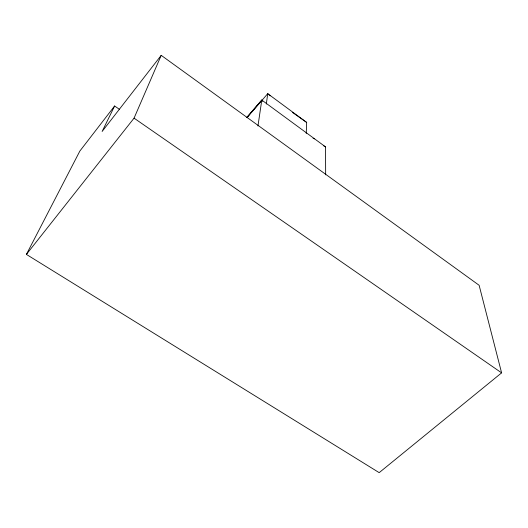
<?xml version="1.0" encoding="UTF-8"?>
<svg xmlns="http://www.w3.org/2000/svg" width="528" height="528" viewBox="0 0 528 528"><rect width="100%" height="100%" fill="white"/><g stroke="black" fill="none" stroke-linecap="round" stroke-linejoin="round"><path stroke-width="0.79" d="M306.24 133.478L306.662 122.417L267.729 93.667L251.097 112.952M266.323 104.036L267.729 93.667L270.145 95.825M257.968 125.974L261.782 100.076L325.545 146.883L325.657 174.874M26.4 254.404L134.059 118.147L161.218 55.348L479.127 285.285L501.6 372.867L379.183 472.652L26.4 254.404L79.86 151.048L114.622 105.996L119.335 109.263M114.622 105.996L102.135 131.459L161.218 55.348M246.866 117.473L261.782 100.076L262.627 101.343M246.814 117.434L261.782 100.076M247.876 116.688L250.021 114.2M313.064 138.303L314.602 138.844M323.466 145.695L325.545 146.883M134.059 118.147L501.6 372.867M292.512 112.464L306.662 122.417"/></g></svg>
